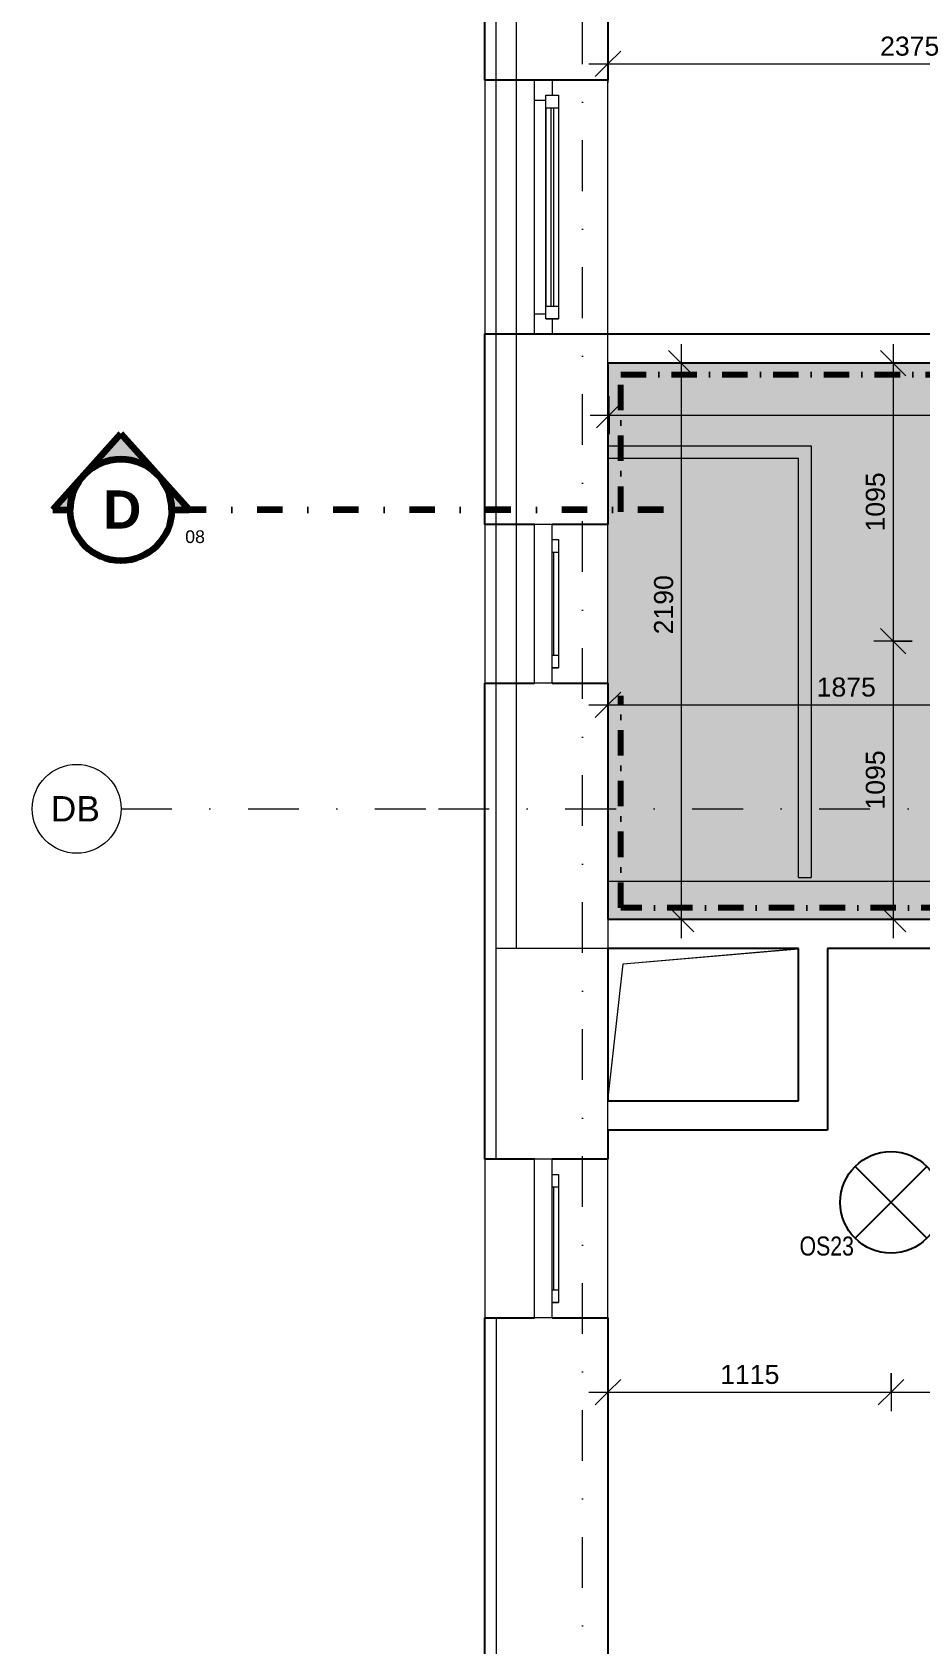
# Model space of a CAD drawing. Header units: millimetres. Extents: x -7570 to 42709, y -1655 to 71550.
# Drawn here: x -7570 to -4073, y 60742 to 67088 of the extents above; entities that cross this region are included whole.
import ezdxf

# ---------------------------------------------------------------- set-up
doc = ezdxf.new("R2010")
doc.units = ezdxf.units.MM
for name, pattern in [('HA_DashDot_10mm-S3mm', [500, 200, -150, 0, -150]), ('HA_DashDot_4mm-S1mm', [200, 100, -50, 0, -50]), ('HA_DashDot_6mm-S2mm', [300, 100, -100, 0, -100])]:
    doc.linetypes.add(name, pattern=pattern)
for name, color, linetype, lineweight in [('-UNDERLAY_A-FLOR-____-OTLN', 9, 'Continuous', 9), ('-UNDERLAY_I-WALL-____-OTLN', 9, 'Continuous', 9), ('A-____-____-DIMS', 9, 'Continuous', 5), ('A-____-____-DIMS-50', 9, 'Continuous', 5), ('A-CLNG-____-PATT', 9, 'Continuous', 9), ('A-DETL-GENF-OTLN', 9, 'Continuous', 9), ('A-GENM-____-OTLN', 9, 'Continuous', 9), ('A-GLAZ-____-MCUT', 9, 'Continuous', 5), ('A-GLAZ-____-OTLN', 9, 'Continuous', 5), ('A-WALL-____-MCUT', 9, 'Continuous', 9), ('A-WALL-____-OTLN', 9, 'Continuous', 9), ('E-LITE-EQPM-IDEN', 9, 'Continuous', 9), ('E-LITE-EQPM-OTLN', 9, 'Continuous', 9), ('G-____-____-SYMB', 9, 'Continuous', 5), ('I-WALL-____-MCUT', 9, 'Continuous', 25), ('S-GRID-____-IDEN', 9, 'Continuous', 9), ('S-GRID-____-OTLN', 9, 'Continuous', 5)]:
    doc.layers.add(name, color=color, linetype=linetype, lineweight=lineweight)
doc.styles.add('Arial', font='arial.ttf', dxfattribs={"height": 100})
doc.styles.add('Arial_1', font='arial.ttf', dxfattribs={"height": 75})
doc.styles.add('Arial_2', font='arial.ttf', dxfattribs={"width": 0.8, "height": 75})
doc.styles.add('Arial_3', font='arial.ttf', dxfattribs={"height": 50})
doc.styles.add('Arial_B_1', font='arialbd.ttf', dxfattribs={"height": 150})
doc.dimstyles.new('Inner_Dimensions', dxfattribs={"dimscale": 304.8, "dimtxt": 76.519455, "dimasz": 0.328084, "dimexe": 0.246063, "dimexo": 0.0625, "dimgap": 0.032808, "dimtad": 1, "dimdec": 0, "dimzin": 0, "dimdsep": 46, "dimtxsty": 'Arial_1', "dimblk1": 'OBLIQUE', "dimblk2": 'OBLIQUE', "dimsah": 1, "dimcen": 0.09, "dimdle": 0.246063, "dimazin": 0, "dimtfac": 1, "dimtdec": 4, "dimtix": 1, "dimtmove": 2, "dimatfit": 3, "dimfxl": 0.246063, "dimfxlon": 1, "dimtvp": 1, "dimtolj": 1, "dimtzin": 0, "dimlwd": 9, "dimlwe": 9, "dimarcsym": 2})
doc.dimstyles.new('Inner_Dimensions_1', dxfattribs={"dimscale": 304.8, "dimtxt": 76.519455, "dimasz": 0.328084, "dimexe": 0.246063, "dimexo": 0.0625, "dimgap": 0.032808, "dimtad": 1, "dimdec": 0, "dimzin": 0, "dimdsep": 46, "dimtxsty": 'Arial_1', "dimblk1": 'OBLIQUE', "dimblk2": 'OBLIQUE', "dimsah": 1, "dimcen": 0.09, "dimdle": 0.246063, "dimazin": 0, "dimtfac": 1, "dimtdec": 4, "dimtix": 1, "dimtmove": 0, "dimatfit": 3, "dimfxl": 0.246063, "dimfxlon": 1, "dimtvp": 1, "dimtolj": 1, "dimtzin": 0, "dimlwd": 9, "dimlwe": 9, "dimarcsym": 2})

# ---------------------------------------------------------------- blocks, each defined once
blk = doc.blocks.new('HA_GM_Shaft_Rectangle - Default-2017729-DPS_D - 2NP')
at = {"layer": 'A-DETL-GENF-OTLN'}
for p, q in [((60, -60), (750, 0)), ((0, -600), (60, -60))]:
    blk.add_line(p, q, dxfattribs=at)
at = {"layer": 'A-GENM-____-OTLN'}
for p, q in [((0, -600), (0, 0)), ((0, 0), (750, 0)), ((750, 0), (750, -600)), ((750, -600), (0, -600))]:
    blk.add_line(p, q, dxfattribs=at)
blk = doc.blocks.new('HA_GM_Shaft_Rectangle - Default-2017702-DPS_D - 2NP')
at = {"layer": 'A-DETL-GENF-OTLN'}
for p, q in [((0, -600), (60, -60)), ((60, -60), (750, -1.3))]:
    blk.add_line(p, q, dxfattribs=at)
blk = doc.blocks.new('HA_WD_SinglePanel - 625x1000-1653871-DPS_D - 2NP')
at = {"layer": 'A-GLAZ-____-MCUT'}
for p, q in [((-252.5, -25), (-252.5, 0)), ((-202.5, 0), (-202.5, -25)), ((202.5, -25), (202.5, 0)), ((252.5, 0), (252.5, -25)), ((-202.5, -25), (-252.5, -25)), ((202.5, -5), (-202.5, -5)), ((252.5, -25), (202.5, -25))]:
    blk.add_line(p, q, dxfattribs=at)
at = {"layer": 'A-GLAZ-____-OTLN'}
for p, q in [((-312.5, 0), (-312.5, 70)), ((-312.5, 70), (312.5, 70)), ((312.5, 0), (312.5, 70)), ((-312.5, 0), (312.5, 0)), ((-252.5, 0), (-252.5, -25)), ((252.5, 0), (252.5, -25)), ((252.5, -25), (-252.5, -25)), ((202.5, -25), (-202.5, -25))]:
    blk.add_line(p, q, dxfattribs=at)
blk = doc.blocks.new('HA_WD_SinglePanel - 1000x1500-1653870-DPS_D - 2NP')
at = {"layer": 'A-GLAZ-____-MCUT'}
for p, q in [((-500, 70), (-420, 70)), ((-420, 70), (-420, 25)), ((420, 25), (420, 70)), ((420, 70), (500, 70)), ((-440, 0), (-500, 0)), ((-440, -25), (-440, 25)), ((-440, 25), (-390, 25)), ((-390, 25), (-390, -25)), ((390, 5), (-390, 5)), ((390, -25), (390, 25)), ((390, 25), (440, 25)), ((440, 25), (440, -25)), ((500, 0), (440, 0)), ((-390, -25), (-440, -25)), ((390, -5), (-390, -5)), ((440, -25), (390, -25))]:
    blk.add_line(p, q, dxfattribs=at)
at = {"layer": 'A-GLAZ-____-OTLN'}
for p, q in [((-420, 70), (420, 70)), ((-440, 25), (-440, -25)), ((-440, 25), (440, 25)), ((390, 25), (-390, 25)), ((440, 25), (440, -25)), ((440, -25), (-440, -25)), ((390, -25), (-390, -25))]:
    blk.add_line(p, q, dxfattribs=at)
blk = doc.blocks.new('HA_LF_GenericSymbol - OS23_pokoje-1576156-DPS_D - 2NP')
at = {"layer": 'E-LITE-EQPM-OTLN', "color": 11, "lineweight": 25}
for p, q in [((141.4, 141.4), (-141.4, -141.4)), ((-141.4, 141.4), (141.4, -141.4))]:
    blk.add_line(p, q, dxfattribs=at)
blk.add_circle((0, 0), 200, dxfattribs=at)
blk = doc.blocks.new('HA_GM_Tiling_LineBased - Generic Tiles-1678942-DPS_D - 2NP')
at = {"layer": 'A-GENM-____-OTLN', "linetype": 'HA_DashDot_4mm-S1mm', "lineweight": 80}
blk.add_line((50, -50), (3335, -50), dxfattribs=at)
blk = doc.blocks.new('HA_GM_Tiling_LineBased - Generic Tiles-1705368-DPS_D - 2NP')
at = {"layer": 'A-GENM-____-OTLN', "linetype": 'HA_DashDot_4mm-S1mm', "lineweight": 80}
blk.add_line((50, -50), (885, -50), dxfattribs=at)
blk = doc.blocks.new('HA_GM_Tiling_LineBased - Generic Tiles-1679369-DPS_D - 2NP')
at = {"layer": 'A-GENM-____-OTLN', "linetype": 'HA_DashDot_4mm-S1mm', "lineweight": 80}
blk.add_line((50, -50), (590, -50), dxfattribs=at)
blk = doc.blocks.new('Grid - Radius 3_5mm-353793-DPS_D - 2NP')
at = {"layer": 'S-GRID-____-IDEN'}
blk.add_circle((0, 0), 3.5, dxfattribs=at)
blk = doc.blocks.new('DIMBLOCK21-DPS_D - 2NP')
at = {"layer": 'A-____-____-DIMS-50', "lineweight": 9}
for p, q in [((-5301.8, 61807.5), (-5301.8, 61657.5)), ((-5301.8, 61732.5), (-5301.8, 61807.5)), ((-5301.8, 61732.5), (-5251.8, 61782.5)), ((-4186.8, 61807.5), (-4186.8, 61657.5)), ((-4186.8, 61732.5), (-4186.8, 61807.5)), ((-4186.8, 61732.5), (-4136.8, 61782.5)), ((-5376.8, 61732.5), (-4186.8, 61732.5)), ((-5301.8, 61732.5), (-5351.8, 61682.5)), ((-4186.8, 61732.5), (-4236.8, 61682.5))]:
    blk.add_line(p, q, dxfattribs=at)
at = {"layer": 'A-____-____-DIMS-50', "color": 0, "lineweight": 9, "insert": (-4859.7, 61839.9), "char_height": 75, "width": 276.883, "attachment_point": 1, "line_spacing_factor": 0.941778, "style": 'Arial_1'}
blk.add_mtext('1115', dxfattribs=at)
blk = doc.blocks.new('_Oblique')
at = {"color": 0, "linetype": 'ByBlock', "lineweight": -2}
blk.add_line((-0.5, -0.5), (0.5, 0.5), dxfattribs=at)
blk = doc.blocks.new('DIMBLOCK22-DPS_D - 2NP')
at = {"layer": 'A-____-____-DIMS-50', "lineweight": 9}
for p, q in [((-4186.8, 61807.5), (-4186.8, 61657.5)), ((-4186.8, 61732.5), (-4186.8, 61807.5)), ((-4186.8, 61732.5), (-4136.8, 61782.5)), ((-3066.8, 61807.5), (-3066.8, 61657.5)), ((-3066.8, 61732.5), (-3066.8, 61807.5)), ((-3066.8, 61732.5), (-3016.8, 61782.5)), ((-4186.8, 61732.5), (-4236.8, 61682.5)), ((-4186.8, 61732.5), (-2991.8, 61732.5)), ((-3066.8, 61732.5), (-3116.8, 61682.5))]:
    blk.add_line(p, q, dxfattribs=at)
at = {"layer": 'A-____-____-DIMS-50', "color": 0, "lineweight": 9, "insert": (-3742.2, 61839.9), "char_height": 75, "width": 276.883, "attachment_point": 1, "line_spacing_factor": 0.941778, "style": 'Arial_1'}
blk.add_mtext('1120', dxfattribs=at)
blk = doc.blocks.new('DIMBLOCK93-DPS_D - 2NP')
at = {"layer": 'A-____-____-DIMS-50', "lineweight": 9}
for p, q in [((-5301.8, 67038.7), (-5301.8, 66888.7)), ((-5301.8, 66963.7), (-5301.8, 67038.7)), ((-2926.8, 67038.7), (-2926.8, 66888.7)), ((-2926.8, 66963.7), (-2926.8, 67038.7)), ((-5376.8, 66963.7), (-2926.8, 66963.7)), ((-5301.8, 66963.7), (-5351.8, 66913.7)), ((-5301.8, 66963.7), (-5251.8, 67013.7)), ((-2926.8, 66963.7), (-2976.8, 66913.7)), ((-2926.8, 66963.7), (-2876.8, 67013.7))]:
    blk.add_line(p, q, dxfattribs=at)
at = {"layer": 'A-____-____-DIMS-50', "color": 0, "lineweight": 9, "insert": (-4229.7, 67071.1), "char_height": 75, "width": 276.883, "attachment_point": 1, "line_spacing_factor": 0.941778, "style": 'Arial_1'}
blk.add_mtext('2375', dxfattribs=at)
blk = doc.blocks.new('DIMBLOCK101-DPS_D - 2NP')
at = {"layer": 'A-____-____-DIMS-50', "lineweight": 9}
for p, q in [((-4178.9, 65784.9), (-4228.9, 65834.9)), ((-4178.9, 65859.9), (-4178.9, 64689.9)), ((-4103.9, 65784.9), (-4253.9, 65784.9)), ((-4178.9, 65784.9), (-4128.9, 65734.9)), ((-4178.9, 65784.9), (-4103.9, 65784.9)), ((-4178.9, 64689.9), (-4228.9, 64739.9)), ((-4103.9, 64689.9), (-4253.9, 64689.9)), ((-4178.9, 64689.9), (-4128.9, 64639.9)), ((-4178.9, 64689.9), (-4103.9, 64689.9))]:
    blk.add_line(p, q, dxfattribs=at)
at = {"layer": 'A-____-____-DIMS-50', "color": 0, "lineweight": 9, "insert": (-4286.2, 65122), "char_height": 75, "width": 276.883, "attachment_point": 1, "rotation": 90, "line_spacing_factor": 0.941778, "style": 'Arial_1'}
blk.add_mtext('1095', dxfattribs=at)
blk = doc.blocks.new('DIMBLOCK102-DPS_D - 2NP')
at = {"layer": 'A-____-____-DIMS-50', "lineweight": 9}
for p, q in [((-4178.9, 64689.9), (-4228.9, 64739.9)), ((-4103.9, 64689.9), (-4253.9, 64689.9)), ((-4178.9, 64689.9), (-4178.9, 63519.9)), ((-4178.9, 64689.9), (-4128.9, 64639.9)), ((-4178.9, 64689.9), (-4103.9, 64689.9)), ((-4178.9, 63594.9), (-4228.9, 63644.9)), ((-4103.9, 63594.9), (-4253.9, 63594.9)), ((-4178.9, 63594.9), (-4128.9, 63544.9)), ((-4178.9, 63594.9), (-4103.9, 63594.9))]:
    blk.add_line(p, q, dxfattribs=at)
at = {"layer": 'A-____-____-DIMS-50', "color": 0, "lineweight": 9, "insert": (-4286.2, 64027), "char_height": 75, "width": 276.883, "attachment_point": 1, "rotation": 90, "line_spacing_factor": 0.941778, "style": 'Arial_1'}
blk.add_mtext('1095', dxfattribs=at)
blk = doc.blocks.new('DIMBLOCK103-DPS_D - 2NP')
at = {"layer": 'A-____-____-DIMS-50', "lineweight": 9}
for p, q in [((-5301.8, 64514.6), (-5301.8, 64364.6)), ((-5301.8, 64439.6), (-5301.8, 64514.6)), ((-5301.8, 64439.6), (-5251.8, 64489.6)), ((-3426.8, 64514.6), (-3426.8, 64364.6)), ((-3426.8, 64439.6), (-3426.8, 64514.6)), ((-3426.8, 64439.6), (-3376.8, 64489.6)), ((-5376.8, 64439.6), (-3426.8, 64439.6)), ((-5301.8, 64439.6), (-5351.8, 64389.6)), ((-3426.8, 64439.6), (-3476.8, 64389.6))]:
    blk.add_line(p, q, dxfattribs=at)
at = {"layer": 'A-____-____-DIMS-50', "color": 0, "lineweight": 9, "insert": (-4479.7, 64547), "char_height": 75, "width": 276.883, "attachment_point": 1, "line_spacing_factor": 0.941778, "style": 'Arial_1'}
blk.add_mtext('1875', dxfattribs=at)
blk = doc.blocks.new('Section - With Sheet Number-366786-DPS_D - 2NP')
at = {"layer": 'G-____-____-SYMB'}
h = blk.add_hatch(color=256, dxfattribs=at)
edge = h.paths.add_edge_path()
edge.add_line((1.37, 0), (0, 0))
edge.add_arc((-4, 0), 4, 0, 180)
edge.add_line((-8, 0), (-9.37, 0))
edge.add_line((-9.37, 0), (-4, 6))
edge.add_line((-4, 6), (1.37, 0))
at = {"layer": 'G-____-____-SYMB', "lineweight": 100}
for p, q in [((-4, 6), (-9.37, 0)), ((1.37, 0), (-4, 6)), ((-9.37, 0), (-8, 0)), ((0, 0), (1.37, 0))]:
    blk.add_line(p, q, dxfattribs=at)
blk.add_circle((-4, 0), 4, dxfattribs=at)
blk.add_arc((-4, 0), 4, 0, 180, dxfattribs=at)
blk = doc.blocks.new('DIMBLOCK169-DPS_D - 2NP')
at = {"layer": 'A-____-____-DIMS-50', "lineweight": 9}
for p, q in [((-5296.8, 65504.9), (-5296.8, 65654.9)), ((-5296.8, 65579.9), (-5246.8, 65629.9)), ((-1916.8, 65654.9), (-1916.8, 65504.9)), ((-1916.8, 65579.9), (-1916.8, 65654.9)), ((-1916.8, 65579.9), (-1866.8, 65629.9)), ((-5371.8, 65579.9), (-1841.8, 65579.9)), ((-5296.8, 65579.9), (-5346.8, 65529.9)), ((-5296.8, 65579.9), (-5296.8, 65504.9)), ((-1916.8, 65579.9), (-1966.8, 65529.9))]:
    blk.add_line(p, q, dxfattribs=at)
at = {"layer": 'A-____-____-DIMS-50', "color": 0, "lineweight": 9, "insert": (-3890.2, 65687.3), "char_height": 75, "width": 276.883, "attachment_point": 1, "line_spacing_factor": 0.941778, "style": 'Arial_1'}
blk.add_mtext('3380', dxfattribs=at)
blk = doc.blocks.new('DIMBLOCK170-DPS_D - 2NP')
at = {"layer": 'A-____-____-DIMS-50', "lineweight": 9}
for p, q in [((-5013, 65784.9), (-5063, 65834.9)), ((-5013, 65859.9), (-5013, 63519.9)), ((-4938, 65784.9), (-5088, 65784.9)), ((-5013, 65784.9), (-4963, 65734.9)), ((-5013, 65784.9), (-4938, 65784.9)), ((-5013, 63594.9), (-5063, 63644.9)), ((-4938, 63594.9), (-5088, 63594.9)), ((-5013, 63594.9), (-4963, 63544.9)), ((-5013, 63594.9), (-4938, 63594.9))]:
    blk.add_line(p, q, dxfattribs=at)
at = {"layer": 'A-____-____-DIMS-50', "color": 0, "lineweight": 9, "insert": (-5120.4, 64717), "char_height": 75, "width": 276.883, "attachment_point": 1, "rotation": 90, "line_spacing_factor": 0.941778, "style": 'Arial_1'}
blk.add_mtext('2190', dxfattribs=at)

msp = doc.modelspace()

# ---------------------------------------------------------------- hatches: boundary and pattern name
at = {"layer": 'A-CLNG-____-PATT', "lineweight": 5}
msp.add_hatch(color=256, dxfattribs=at).paths.add_polyline_path([(-5301.8, 63594.9), (-1916.8, 63594.9), (-1916.8, 65784.9), (-5301.8, 65784.9), (-5301.8, 63943.7)])

# ---------------------------------------------------------------- linework, layer by layer
at = {"layer": '-UNDERLAY_A-FLOR-____-OTLN'}
for p, q in [((-5661.8, 63479.2), (-5661.8, 69089.9)), ((-5741.8, 64524.9), (-5741.8, 66899.9)), ((-5301.8, 63479.2), (-5741.8, 63479.2))]:
    msp.add_line(p, q, dxfattribs=at)
at = {"layer": '-UNDERLAY_I-WALL-____-OTLN'}
for p, q in [((-5301.8, 65459.9), (-4501.8, 65459.9)), ((-4501.8, 65459.9), (-4501.8, 63759.9)), ((-4551.8, 65409.9), (-5301.8, 65409.9)), ((-4551.8, 63759.9), (-4551.8, 65409.9)), ((-5301.8, 63744.9), (-1916.8, 63744.9)), ((-4551.8, 63759.9), (-4501.8, 63759.9))]:
    msp.add_line(p, q, dxfattribs=at)
at = {"layer": 'A-WALL-____-MCUT', "lineweight": 25}
for p, q in [((-5786.8, 66899.9), (-5786.8, 69222.4)), ((-5301.8, 68729.9), (-5301.8, 66899.9)), ((-5301.8, 66899.9), (-5786.8, 66899.9)), ((-5786.8, 65899.9), (-5301.8, 65899.9)), ((-5786.8, 65149.9), (-5786.8, 65899.9)), ((-5301.8, 65784.9), (-5301.8, 65149.9)), ((-5591.8, 65149.9), (-5786.8, 65149.9)), ((-5301.8, 65149.9), (-5521.8, 65149.9)), ((-5786.8, 64524.9), (-5591.8, 64524.9)), ((-5786.8, 62649.9), (-5786.8, 64524.9)), ((-5521.8, 64524.9), (-5301.8, 64524.9)), ((-5301.8, 64524.9), (-5301.8, 63594.9)), ((-5301.8, 63479.9), (-5301.8, 62879.9)), ((-5301.8, 62764.9), (-5301.8, 62649.9)), ((-5591.8, 62649.9), (-5786.8, 62649.9)), ((-5301.8, 62649.9), (-5521.8, 62649.9)), ((-5786.8, 59404.9), (-5786.8, 62024.9)), ((-5786.8, 62024.9), (-5591.8, 62024.9)), ((-5521.8, 62024.9), (-5301.8, 62024.9)), ((-5301.8, 62024.9), (-5301.8, 59404.9))]:
    msp.add_line(p, q, dxfattribs=at)
at = {"layer": 'A-WALL-____-MCUT'}
for p, q in [((-5741.8, 66899.9), (-5741.8, 68729.9)), ((-5301.8, 65784.9), (-5301.8, 65899.9)), ((-5741.8, 62649.9), (-5741.8, 64524.9)), ((-5301.8, 63594.9), (-5301.8, 63479.9)), ((-5301.8, 62764.9), (-5301.8, 62879.9)), ((-5741.8, 62024.9), (-5741.8, 59404.9))]:
    msp.add_line(p, q, dxfattribs=at)
at = {"layer": 'A-WALL-____-OTLN'}
for p, q in [((-5786.8, 66899.9), (-5786.8, 65899.9)), ((-5301.8, 65899.9), (-5301.8, 66899.9)), ((-5786.8, 65149.9), (-5786.8, 64524.9)), ((-5301.8, 64524.9), (-5301.8, 65149.9)), ((-5786.8, 62649.9), (-5786.8, 62024.9)), ((-5301.8, 62024.9), (-5301.8, 62649.9))]:
    msp.add_line(p, q, dxfattribs=at)
at = {"layer": 'G-____-____-SYMB', "linetype": 'HA_DashDot_6mm-S2mm', "lineweight": 100}
msp.add_line((-5083.8, 65207), (-7020.8, 65207), dxfattribs=at)
at = {"layer": 'I-WALL-____-MCUT'}
for p, q in [((-5301.8, 65899.9), (-1601.8, 65899.9)), ((-1916.8, 65784.9), (-5301.8, 65784.9)), ((-5301.8, 63594.9), (-1916.8, 63594.9)), ((-4551.8, 63479.9), (-5301.8, 63479.9)), ((-4551.8, 62879.9), (-4551.8, 63479.9)), ((-4436.8, 63479.9), (-4436.8, 62764.9)), ((-3066.8, 63479.9), (-4436.8, 63479.9)), ((-5301.8, 62879.9), (-4551.8, 62879.9)), ((-4436.8, 62764.9), (-5301.8, 62764.9))]:
    msp.add_line(p, q, dxfattribs=at)
at = {"layer": 'S-GRID-____-OTLN', "linetype": 'HA_DashDot_10mm-S3mm', "lineweight": 9}
for p, q in [((-5401.8, 53960.4), (-5401.8, 69949.6)), ((-7220.1, 64029.9), (-5970.1, 64029.9)), ((-5970.1, 64029.9), (21709.3, 64029.9))]:
    msp.add_line(p, q, dxfattribs=at)

# ---------------------------------------------------------------- block references
at = {"layer": 'A-GENM-____-OTLN', "linetype": 'HA_DashDot_4mm-S1mm', "lineweight": 80}
for name, p, rotation in [('HA_GM_Tiling_LineBased - Generic Tiles-1679369-DPS_D - 2NP', (-5301.8, 65149.9), 89.9999999999999), ('HA_GM_Tiling_LineBased - Generic Tiles-1705368-DPS_D - 2NP', (-5301.8, 63589.9), 89.99999999999993), ('HA_GM_Tiling_LineBased - Generic Tiles-1678942-DPS_D - 2NP', (-1916.8, 63589.9), 180)]:
    msp.add_blockref(name, p, dxfattribs=dict(at, rotation=rotation))
msp.add_blockref('HA_GM_Tiling_LineBased - Generic Tiles-1678942-DPS_D - 2NP', (-5301.8, 65789.9), dxfattribs=at)
at = {"layer": 'A-GENM-____-OTLN', "lineweight": 5}
msp.add_blockref('HA_GM_Shaft_Rectangle - Default-2017729-DPS_D - 2NP', (-5301.8, 63479.9), dxfattribs=at)
at = {"layer": 'A-GENM-____-OTLN'}
msp.add_blockref('HA_GM_Shaft_Rectangle - Default-2017702-DPS_D - 2NP', (-5301.8, 63479.9), dxfattribs=at)
at = {"layer": 'A-GLAZ-____-OTLN', "rotation": 90.00000000000001}
for name, p in [('HA_WD_SinglePanel - 1000x1500-1653870-DPS_D - 2NP', (-5521.8, 66399.9)), ('HA_WD_SinglePanel - 625x1000-1653871-DPS_D - 2NP', (-5521.8, 64837.4)), ('HA_WD_SinglePanel - 625x1000-1653871-DPS_D - 2NP', (-5521.8, 62337.4))]:
    msp.add_blockref(name, p, dxfattribs=at)
at = {"layer": 'E-LITE-EQPM-OTLN', "color": 11, "lineweight": 25}
msp.add_blockref('HA_LF_GenericSymbol - OS23_pokoje-1576156-DPS_D - 2NP', (-4186.8, 62479.9), dxfattribs=at)
at = {"layer": 'G-____-____-SYMB', "lineweight": 100, "xscale": 49.99999999999998, "yscale": 49.99999999999998, "zscale": 49.99999999999998}
msp.add_blockref('Section - With Sheet Number-366786-DPS_D - 2NP', (-7020.8, 65207), dxfattribs=at)
at = {"layer": 'S-GRID-____-IDEN', "xscale": 49.99999999999998, "yscale": 49.99999999999998, "zscale": 49.99999999999998, "rotation": 269.9999999999996}
msp.add_blockref('Grid - Radius 3_5mm-353793-DPS_D - 2NP', (-7395.1, 64029.9), dxfattribs=at)

# ---------------------------------------------------------------- texts
at = {"layer": 'E-LITE-EQPM-IDEN', "lineweight": 5, "insert": (-4547.2, 62345.5), "char_height": 75, "width": 262.953, "attachment_point": 1, "style": 'Arial_2'}
msp.add_mtext('OS23', dxfattribs=at)
at = {"layer": 'G-____-____-SYMB', "attachment_point": 1}
for s, insert, char_height, width, style in [('\\fArial|b1|i0|c0|p34|;D', (-7291.5, 65283.6), 150, 184.388, 'Arial_B_1'), ('08', (-6967.4, 65126.6), 50, 96.202, 'Arial_3')]:
    msp.add_mtext(s, dxfattribs=dict(at, insert=insert, char_height=char_height, width=width, style=style))
at = {"layer": 'S-GRID-____-IDEN', "lineweight": 5, "insert": (-7497.4, 64080), "char_height": 100, "width": 240.506, "attachment_point": 1, "style": 'Arial'}
msp.add_mtext('DB', dxfattribs=at)

# ---------------------------------------------------------------- dimensions: what is measured, and where the dimension line sits
at = {"layer": 'A-____-____-DIMS', "lineweight": 9}
for base, p1, p2, override, picture, middle in [((-2926.8, 66963.7), (-5301.8, 67038.7), (-2926.8, 67038.7), {"dimpost": '<>', "dimfxl": 2375}, 'DIMBLOCK93-DPS_D - 2NP', (-4114.3, 67012)), ((-3426.8, 64439.6), (-5301.8, 64514.6), (-3426.8, 64514.6), {"dimpost": '<>', "dimfxl": 1875}, 'DIMBLOCK103-DPS_D - 2NP', (-4364.3, 64487.9)), ((-4186.8, 61732.5), (-5301.8, 61807.5), (-4186.8, 61807.5), {"dimpost": '<>', "dimfxl": 1115}, 'DIMBLOCK21-DPS_D - 2NP', (-4744.3, 61780.8)), ((-3066.8, 61732.5), (-4186.8, 61807.5), (-3066.8, 61807.5), {"dimpost": '<>', "dimfxl": 1120}, 'DIMBLOCK22-DPS_D - 2NP', (-3626.8, 61780.8))]:
    dim = msp.add_linear_dim(base=base, p1=p1, p2=p2, dimstyle='Inner_Dimensions_1', override=override, dxfattribs=at)
    dim.commit()
    dim.dimension.update_dxf_attribs({"geometry": picture, "text_midpoint": middle})
dim = msp.add_linear_dim(base=(-5013, 63594.9), p1=(-4938, 65784.9), p2=(-4938, 63594.9), angle=90, dimstyle='Inner_Dimensions', override={"dimpost": '<>', "dimfxl": 2189.999999}, dxfattribs=at)
dim.commit()
dim.dimension.update_dxf_attribs({"geometry": 'DIMBLOCK170-DPS_D - 2NP', "text_midpoint": (-5070.4, 64855.4), "dimtype": 160, "text_rotation": 90})
for base, p1, p2, picture, middle in [((-4178.9, 64689.9), (-4103.9, 65784.9), (-4103.9, 64689.9), 'DIMBLOCK101-DPS_D - 2NP', (-4227.2, 65237.4)), ((-4178.9, 63594.9), (-4103.9, 64689.9), (-4103.9, 63594.9), 'DIMBLOCK102-DPS_D - 2NP', (-4227.2, 64142.4))]:
    dim = msp.add_linear_dim(base=base, p1=p1, p2=p2, angle=90, dimstyle='Inner_Dimensions_1', override={"dimpost": '<>', "dimfxl": 1095}, dxfattribs=at)
    dim.commit()
    dim.dimension.update_dxf_attribs({"geometry": picture, "text_midpoint": middle})
dim = msp.add_linear_dim(base=(-1916.8, 65579.9), p1=(-5296.8, 65504.9), p2=(-1916.8, 65654.9), dimstyle='Inner_Dimensions', override={"dimpost": '<>', "dimfxl": 3383.326765}, dxfattribs=at)
dim.commit()
dim.dimension.update_dxf_attribs({"geometry": 'DIMBLOCK169-DPS_D - 2NP', "text_midpoint": (-3751.7, 65637.3), "dimtype": 160})

doc.saveas('drawing.dxf')
